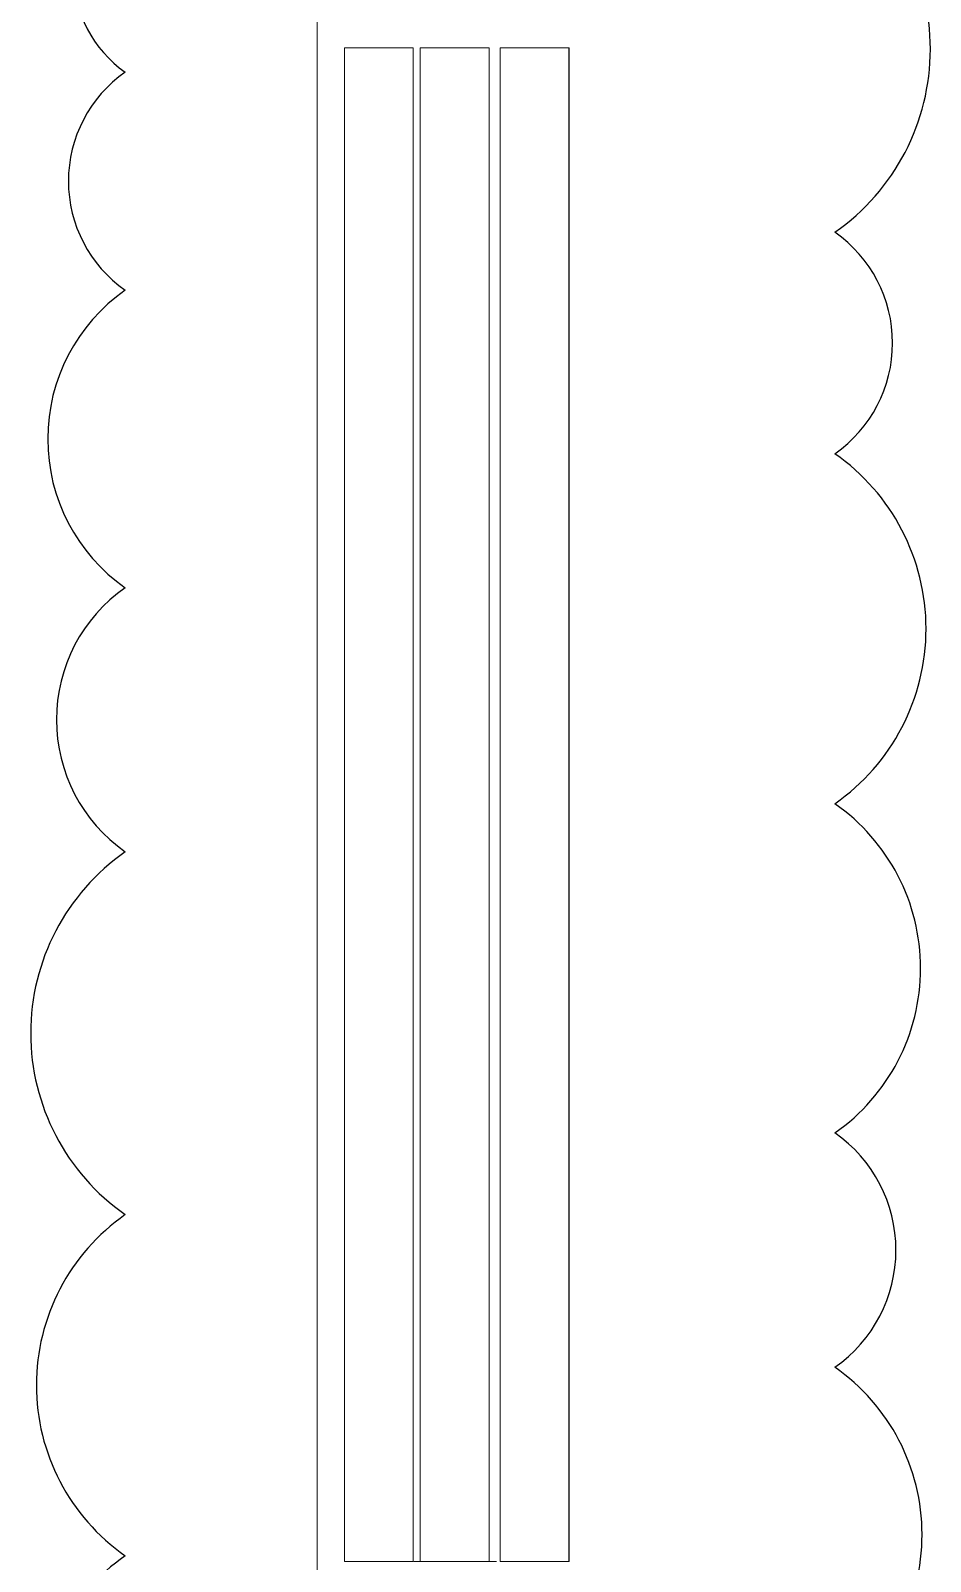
# Model space of a CAD drawing. Header units: metres. Extents: x -232 to 581, y 30 to 789.
# Drawn here: x 113.258 to 113.911, y 664.212 to 665.325 of the extents above; entities that cross this region are included whole.
import ezdxf

# ---------------------------------------------------------------- set-up
doc = ezdxf.new("R2010")
doc.units = ezdxf.units.M
for name, color, linetype, lineweight in [('A-DOOR', 35, 'Continuous', 5), ('A-WALL', 250, 'Continuous', 20), ('baños', 140, 'Continuous', 0)]:
    doc.layers.add(name, color=color, linetype=linetype, lineweight=lineweight)
doc.layers.add('PISO', color=7, linetype='Continuous', lineweight=5, true_color=0xe6e6e6)
doc.styles.get("Standard").update_dxf_attribs({"font": 'arial.ttf'})

# ---------------------------------------------------------------- blocks, each defined once
blk = doc.blocks.new('27.11.2025 LN09 1ER NIVEL')
at = {"layer": 'A-DOOR', "color": 18, "true_color": 0x000000}
for points in [[(190.3035, 99.1441), (190.3535, 99.1441), (190.3535, 98.0441), (190.3035, 98.0441)], [(190.3585, 99.1441), (190.4085, 99.1441), (190.4085, 98.0441), (190.3585, 98.0441)], [(190.4165, 99.1441), (190.4665, 99.1441), (190.4665, 98.0441), (190.4165, 98.0441)]]:
    blk.add_lwpolyline(points, close=True, dxfattribs=at)
at = {"layer": 'PISO', "color": 18, "true_color": 0x000000}
blk.add_line((190.2838, 104.4841), (190.2838, 98.0041), dxfattribs=at)
blk = doc.blocks.new('20.03.2026 LN 09 PRIMER NIVEL ARQ')
at = {"layer": 'A-DOOR', "color": 1}
for points in [[(9.6837, -54.5932), (9.7337, -54.5932), (9.7337, -55.6932), (9.6837, -55.6932)], [(9.7387, -54.5932), (9.7887, -54.5932), (9.7887, -55.6932), (9.7387, -55.6932)], [(9.7968, -54.5932), (9.8468, -54.5932), (9.8468, -55.6932), (9.7968, -55.6932)]]:
    blk.add_lwpolyline(points, close=True, dxfattribs=at)
at = {"layer": 'A-WALL', "color": 1, "transparency": 33554684}
blk.add_line((9.794, -55.6932), (9.734, -55.6932), dxfattribs=at)
at = {"layer": 'PISO', "color": 1}
blk.add_line((9.664, -49.2532), (9.664, -55.7332), dxfattribs=at)
at = {"layer": 'baños', "color": 1, "linetype": 'Continuous'}
for tag, p in [('MODELNUMBER', (-12.0611, -62.0707)), ('MATERIAL', (-12.0611, -62.0709)), ('PRODUCT', (-12.0611, -62.0708)), ('TRADENAME', (-12.0611, -62.0708))]:
    blk.add_attdef(tag, p, '', height=0.0000254, rotation=359.9999, dxfattribs=at)

msp = doc.modelspace()

# ---------------------------------------------------------------- linework, layer by layer
at = {"color": 6}
for points in [[(113.8416, 664.1104, 0.520567), (113.8416, 664.3536, 0.520567), (113.8416, 664.5239, 0.520567), (113.8416, 664.7631, 0.520567), (113.8416, 665.0175, 0.520567), (113.8416, 665.1784, 0.520567), (113.8416, 665.4447, 0.520567)], [(113.3263, 665.4388, 0.520567), (113.3263, 665.2948, 0.520567), (113.3263, 665.1363, 0.520567), (113.3263, 664.9201, 0.520567), (113.3263, 664.7282, 0.520567), (113.3263, 664.4645, 0.520567), (113.3263, 664.2166, 0.520567), (113.3263, 663.9767, 0.520567)]]:
    msp.add_lwpolyline(points, format="xyb", dxfattribs=at)

# ---------------------------------------------------------------- block references
at = {"color": 1}
for name, p in [('20.03.2026 LN 09 PRIMER NIVEL ARQ', (103.8018, 719.9057)), ('27.11.2025 LN09 1ER NIVEL', (-76.818, 566.1684))]:
    msp.add_blockref(name, p, dxfattribs=at)

doc.saveas('drawing.dxf')
